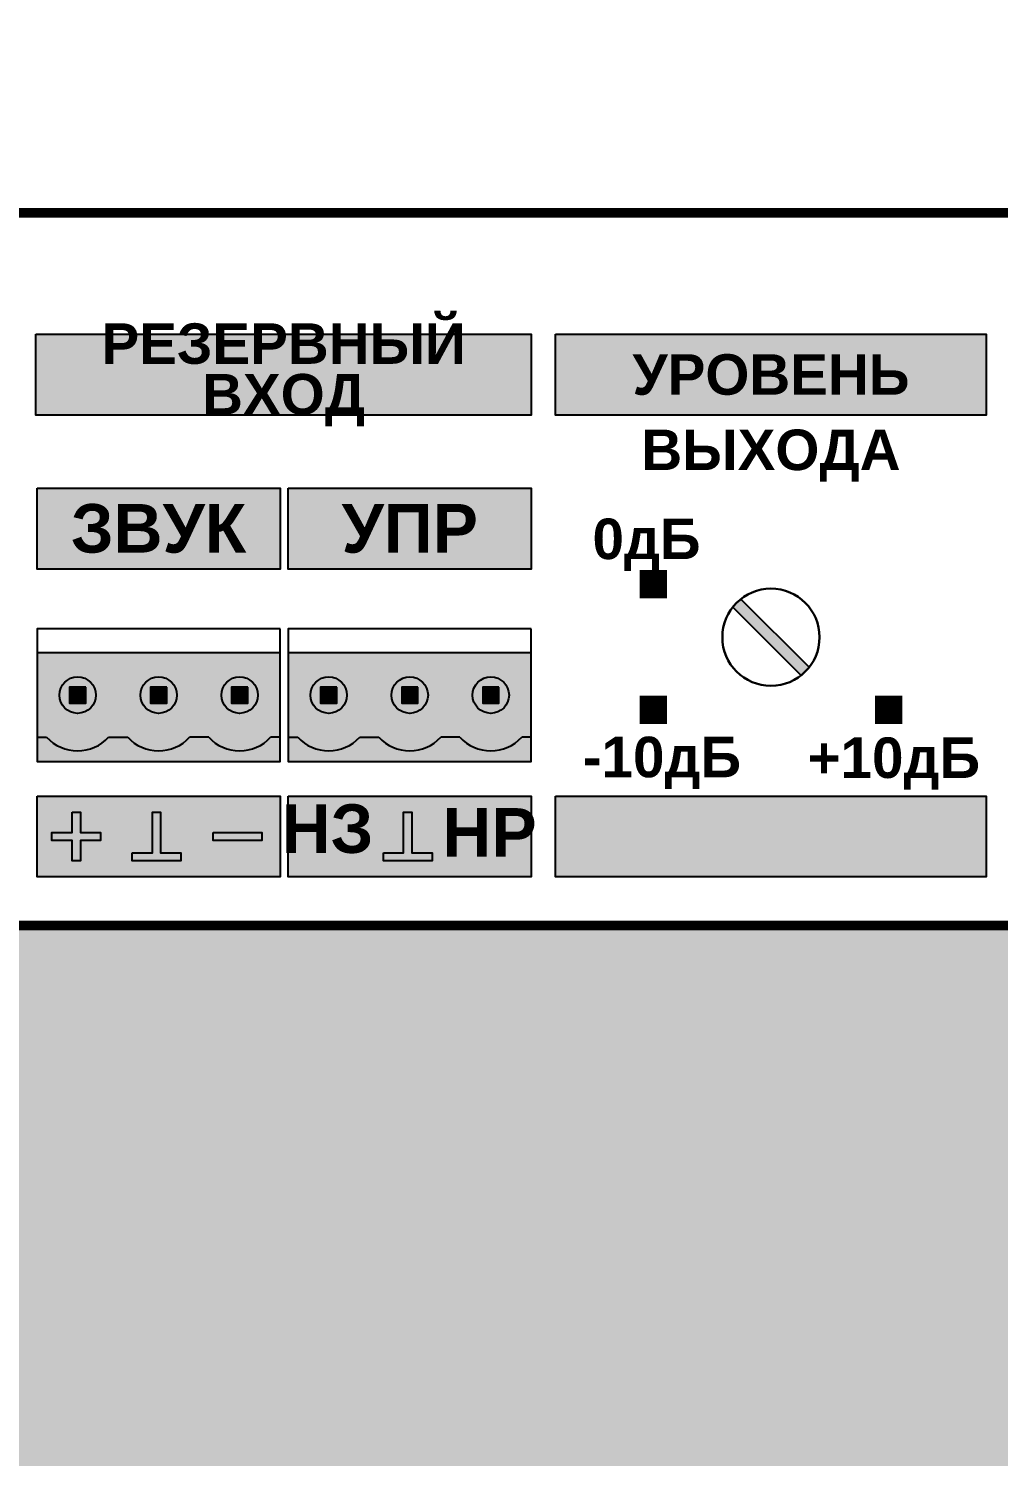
# Paper-space layout '13. УС-1' of a CAD drawing. Header units: millimetres. Extents: x 0 to 709, y -57 to 297.
# Drawn here: x 59.43 to 71.4, y 98.5 to 116.13 of the extents above; entities that cross this region are included whole.
import ezdxf

# ---------------------------------------------------------------- set-up
doc = ezdxf.new("R2010")
doc.units = ezdxf.units.MM
doc.styles.add('Arial', font='times.ttf')

# ---------------------------------------------------------------- blocks, each defined once
blk = doc.blocks.new('*U222')
at = {"lineweight": 25}
h = blk.add_hatch(color=256, dxfattribs=at)
h.dxf.hatch_style = 1
h.set_gradient(color1=(117, 136, 73), color2=(140, 162, 87), one_color=1, tint=0.49, name='INVCURVED')
h.paths.add_polyline_path([(0, 6.7), (0, 0), (15, 0), (15, 6.7)])
h = blk.add_hatch(color=256, dxfattribs=at)
h.dxf.hatch_style = 1
h.set_gradient(color1=(51, 59, 33), color2=(94, 109, 60), rotation=90, tint=0.33, name='CYLINDER')
h.paths.add_polyline_path([(10.591, 1.5, 0.440093), (14.409, 1.5), (15, 1.5), (15, 6.7), (0, 6.7), (0, 1.5), (0.591, 1.5, 0.440093), (4.409, 1.5), (5.591, 1.5, 0.440093), (9.409, 1.5)])
h.paths.add_polyline_path([(6.375, 4.1, -1), (8.625, 4.1, -1)], flags=16)
h.paths.add_polyline_path([(11.375, 4.1, -1), (13.625, 4.1, -1)], flags=16)
h.paths.add_polyline_path([(8, 3.6), (7, 3.6), (7, 4.6), (8, 4.6)], flags=0)
h.paths.add_polyline_path([(12, 3.6), (12, 4.6), (13, 4.6), (13, 3.6)], flags=0)
h.paths.add_polyline_path([(1.375, 4.1, -1), (3.625, 4.1, -1)], flags=16)
h.paths.add_polyline_path([(3, 3.6), (2, 3.6), (2, 4.6), (3, 4.6)], flags=0)
h = blk.add_hatch(color=256, dxfattribs=at)
h.dxf.hatch_style = 1
h.set_gradient(color1=(146, 168, 93), color2=(80, 93, 50), one_color=1, tint=0.29, name='SPHERICAL')
h.paths.add_polyline_path([(3.625, 4.1, 1), (1.375, 4.1, 1)])
h = blk.add_hatch(color=256)
h.dxf.hatch_style = 1
h.paths.add_polyline_path([(3, 4.6), (2, 4.6), (2, 3.6), (3, 3.6)])
h = blk.add_hatch(color=256, dxfattribs=at)
h.dxf.hatch_style = 1
h.set_gradient(color1=(146, 168, 93), color2=(80, 93, 50), one_color=1, tint=0.29, name='SPHERICAL')
h.paths.add_polyline_path([(8.625, 4.1, 1), (6.375, 4.1, 1)])
h = blk.add_hatch(color=256)
h.dxf.hatch_style = 1
h.paths.add_polyline_path([(8, 4.6), (7, 4.6), (7, 3.6), (8, 3.6)])
h = blk.add_hatch(color=256, dxfattribs=at)
h.dxf.hatch_style = 1
h.set_gradient(color1=(146, 168, 93), color2=(80, 93, 50), one_color=1, tint=0.29, name='SPHERICAL')
h.paths.add_polyline_path([(13.625, 4.1, 1), (11.375, 4.1, 1)])
h = blk.add_hatch(color=256)
h.dxf.hatch_style = 1
h.paths.add_polyline_path([(13, 4.6), (12, 4.6), (12, 3.6), (13, 3.6)])
h = blk.add_hatch(color=256, dxfattribs=at)
h.dxf.hatch_style = 1
h.set_gradient(color1=(117, 136, 73), color2=(140, 162, 87), one_color=1, tint=0.49, name='INVCURVED')
h.paths.add_polyline_path([(15, 0), (15, 1.5), (14.409, 1.5, -0.440093), (10.591, 1.5), (9.409, 1.5, -0.440093), (5.591, 1.5), (4.409, 1.5, -0.440093), (0.591, 1.5), (0, 1.5), (0, 0)])
at = {"color": 77, "lineweight": 25, "true_color": 0x60693f}
for p, q in [((15, 6.7), (0, 6.7)), ((0, 1.5), (0.591, 1.5)), ((4.409, 1.5), (5.591, 1.5)), ((10.591, 1.5), (9.409, 1.5)), ((15, 1.5), (14.409, 1.5))]:
    blk.add_line(p, q, dxfattribs=at)
blk.add_lwpolyline([(15, 8.2), (0, 8.2), (0, 0), (15, 0)], close=True, dxfattribs=at)
at = {"lineweight": 25}
for points in [[(3, 4.6), (2, 4.6), (2, 3.6), (3, 3.6)], [(8, 4.6), (7, 4.6), (7, 3.6), (8, 3.6)], [(13, 4.6), (12, 4.6), (12, 3.6), (13, 3.6)]]:
    blk.add_lwpolyline(points, close=True, dxfattribs=at)
at = {"color": 77, "lineweight": 25, "true_color": 0x60693f}
for centre in [(2.5, 4.1), (2.5, 4.1), (7.5, 4.1), (7.5, 4.1), (12.5, 4.1), (12.5, 4.1)]:
    blk.add_circle(centre, 1.125, dxfattribs=at)
for centre in [(2.5, 3.249), (7.5, 3.249), (12.5, 3.249)]:
    blk.add_arc(centre, 2.589, 222.49205, 317.50795, dxfattribs=at)
blk = doc.blocks.new('*U223')
at = {"true_color": 0xc3c3c3}
h = blk.add_hatch(color=9, dxfattribs=at)
h.dxf.hatch_style = 1
h.paths.add_polyline_path([(139.529, 36.498), (108.95, 36.498), (108.95, 31.502), (139.529, 31.502)])
h = blk.add_hatch(color=9, dxfattribs=at)
h.dxf.hatch_style = 1
h.paths.add_polyline_path([(167.608, 36.498), (141.029, 36.498), (141.029, 31.502), (167.608, 31.502)])
h = blk.add_hatch(color=9, dxfattribs=at)
h.dxf.hatch_style = 1
h.paths.add_polyline_path([(124.029, 26.998), (109.029, 26.998), (109.029, 22.002), (124.029, 22.002)])
h = blk.add_hatch(color=9, dxfattribs=at)
h.dxf.hatch_style = 1
h.paths.add_polyline_path([(139.529, 26.998), (124.529, 26.998), (124.529, 22.002), (139.529, 22.002)])
h = blk.add_hatch(color=256)
h.dxf.hatch_style = 1
h.set_gradient(color1=(51, 51, 51), color2=(41, 41, 41), rotation=45, tint=0.51, name='CYLINDER')
h.paths.add_polyline_path([(156.175, 15.443, 0.059132), (156.675, 15.943), (152.462, 20.157, 0.059132), (151.962, 19.657)])
h = blk.add_hatch(color=9, dxfattribs=at)
h.dxf.hatch_style = 1
h.paths.add_polyline_path([(124.029, 7.998), (109.029, 7.998), (109.029, 3.002), (124.029, 3.002)])
h = blk.add_hatch(color=9, dxfattribs=at)
h.dxf.hatch_style = 1
h.paths.add_polyline_path([(139.529, 7.998), (124.529, 7.998), (124.529, 3.002), (139.529, 3.002)])
h = blk.add_hatch(color=9, dxfattribs=at)
h.dxf.hatch_style = 1
h.paths.add_polyline_path([(167.608, 7.998), (141.029, 7.998), (141.029, 3.002), (167.608, 3.002)])
h = blk.add_hatch(color=7)
h.dxf.hatch_style = 1
h.paths.add_polyline_path([(111.2, 7), (111.7, 7), (111.7, 5.75), (112.95, 5.75), (112.95, 5.25), (111.7, 5.25), (111.7, 4), (111.2, 4), (111.2, 5.25), (109.95, 5.25), (109.95, 5.75), (111.2, 5.75)])
h = blk.add_hatch(color=7)
h.dxf.hatch_style = 1
h.paths.add_polyline_path([(114.901, 4.5), (116.151, 4.5), (116.151, 7), (116.651, 7), (116.651, 4.5), (117.901, 4.5), (117.901, 4), (114.901, 4)])
h = blk.add_hatch(color=7)
h.dxf.hatch_style = 1
h.paths.add_polyline_path([(130.401, 4.5), (131.651, 4.5), (131.651, 7), (132.151, 7), (132.151, 4.5), (133.401, 4.5), (133.401, 4), (130.401, 4)])
h = blk.add_hatch(color=7)
h.dxf.hatch_style = 1
h.paths.add_polyline_path([(119.901, 5.75), (122.901, 5.75), (122.901, 5.25), (119.901, 5.25)])
at = {"color": 250}
for p, q in [((156.175, 15.443), (151.962, 19.657)), ((156.675, 15.943), (152.462, 20.157))]:
    blk.add_line(p, q, dxfattribs=at)
at = {"const_width": 0.6}
blk.add_lwpolyline([(0, 0), (482, 0), (482, 44), (0, 44)], close=True, dxfattribs=at)
at = {"color": 9, "true_color": 0xc3c3c3}
for points in [[(108.95, 36.498), (139.529, 36.498), (139.529, 31.502), (108.95, 31.502)], [(141.029, 36.498), (167.608, 36.498), (167.608, 31.502), (141.029, 31.502)], [(109.029, 26.998), (124.029, 26.998), (124.029, 22.002), (109.029, 22.002)], [(124.529, 26.998), (139.529, 26.998), (139.529, 22.002), (124.529, 22.002)], [(109.029, 7.998), (124.029, 7.998), (124.029, 3.002), (109.029, 3.002)], [(124.529, 7.998), (139.529, 7.998), (139.529, 3.002), (124.529, 3.002)], [(141.029, 7.998), (167.608, 7.998), (167.608, 3.002), (141.029, 3.002)]]:
    blk.add_lwpolyline(points, close=True, dxfattribs=at)
for points in [[(111.2, 7), (111.7, 7), (111.7, 5.75), (112.95, 5.75), (112.95, 5.25), (111.7, 5.25), (111.7, 4), (111.2, 4), (111.2, 5.25), (109.95, 5.25), (109.95, 5.75), (111.2, 5.75), (111.2, 7)], [(114.901, 4.5), (116.151, 4.5), (116.151, 7), (116.651, 7), (116.651, 4.5), (117.901, 4.5), (117.901, 4), (114.901, 4), (114.901, 4.5)], [(130.401, 4.5), (131.651, 4.5), (131.651, 7), (132.151, 7), (132.151, 4.5), (133.401, 4.5), (133.401, 4), (130.401, 4), (130.401, 4.5)]]:
    blk.add_lwpolyline(points)
blk.add_lwpolyline([(119.901, 5.75), (122.901, 5.75), (122.901, 5.25), (119.901, 5.25)], close=True)
at = {"color": 250, "lineweight": 30}
blk.add_circle((154.318, 17.8), 3, dxfattribs=at)
at = {"color": 6}
for p in [(109.029, 10.127), (124.529, 10.127)]:
    blk.add_blockref('*U222', p, dxfattribs=at)
at = {"insert": (124.239, 34), "char_height": 2.5, "width": 30.57887, "attachment_point": 5, "line_spacing_factor": 0.75, "style": 'Arial'}
blk.add_mtext('{\\fArial|b1|i0|c204|p34;РЕЗЕРВНЫЙ ВХОД', dxfattribs=at)
at = {"style": 'Arial'}
for s, insert, char_height, width, attachment_point in [('{\\fArial|b1|i0|c204|p34;УРОВЕНЬ', (154.318, 34), 2.5, 22.57887, 5), ('{\\fArial|b1|i0|c204|p34;ВЫХОДА', (154.318, 29.005), 2.5, 22.57887, 5), ('{\\fArial|b1|i0|c204|p34;ЗВУК', (116.529, 24.5), 3, 15, 5), ('{\\fArial|b1|i0|c204|p34;УПР', (132.029, 24.5), 3, 15, 5), ('{\\fArial|b1|i0|c204|p34;0дБ', (143.305, 25.122), 2.5, 5.14154, 1), ('{\\fArial|b1|i0|c204|p34;■', (146.007, 22.493), 2.5, 1.81137, 1), ('{\\fArial|b1|i0|c204|p34;■', (146.007, 14.735), 2.5, 1.81137, 1), ('{\\fArial|b1|i0|c204|p34;■', (162.63, 14.735), 2.5, 1.81137, 3), ('{\\fArial|b1|i0|c204|p34;-10дБ', (142.7, 11.657), 2.5, 7.68759, 1), ('{\\fArial|b1|i0|c204|p34;+10дБ', (156.574, 11.613), 2.5, 8.40723, 1), ('{\\fArial|b1|i0|c204|p34;НЗ', (126.95, 5.966), 3, 5, 5), ('{\\fArial|b1|i0|c204|p34;НР', (136.95, 5.75), 3, 5, 5)]:
    blk.add_mtext(s, dxfattribs=dict(at, insert=insert, char_height=char_height, width=width, attachment_point=attachment_point))
blk = doc.blocks.new('*U224')
blk.add_blockref('*U223', (0, 0))
blk = doc.blocks.new('*U212')
at = {"lineweight": 25}
h = blk.add_hatch(color=251, dxfattribs=at)
h.set_gradient(color1=(102, 106, 98), color2=(120, 120, 110), rotation=90, tint=0.43)
h.paths.add_polyline_path([(0, 0), (482, 0), (482, 44), (0, 44)])
at = {"const_width": 0.4}
blk.add_lwpolyline([(0, 0), (482, 0), (482, 44), (0, 44)], close=True, dxfattribs=at)
blk = doc.blocks.new('*U213')
blk.add_blockref('*U212', (0, 0))
blk = doc.blocks.new('A$C20F5563F')
at = {"const_width": 0.25}
blk.add_lwpolyline([(0, 0), (482, 0), (482, -264), (0, -264)], close=True, dxfattribs=at)
blk = doc.blocks.new('A$C13EF47D1')
for name, p in [('A$C20F5563F', (38.034, 428.903)), ('*U224', (38.034, 120.903)), ('*U213', (38.034, 76.903))]:
    blk.add_blockref(name, p)

psp = doc.layouts.new('13. УС-1')

# ---------------------------------------------------------------- block references
at = {"xscale": 0.2, "yscale": 0.2, "zscale": 0.2}
psp.add_blockref('A$C13EF47D1', (30.123, 80.872), dxfattribs=at)

doc.saveas('drawing.dxf')
